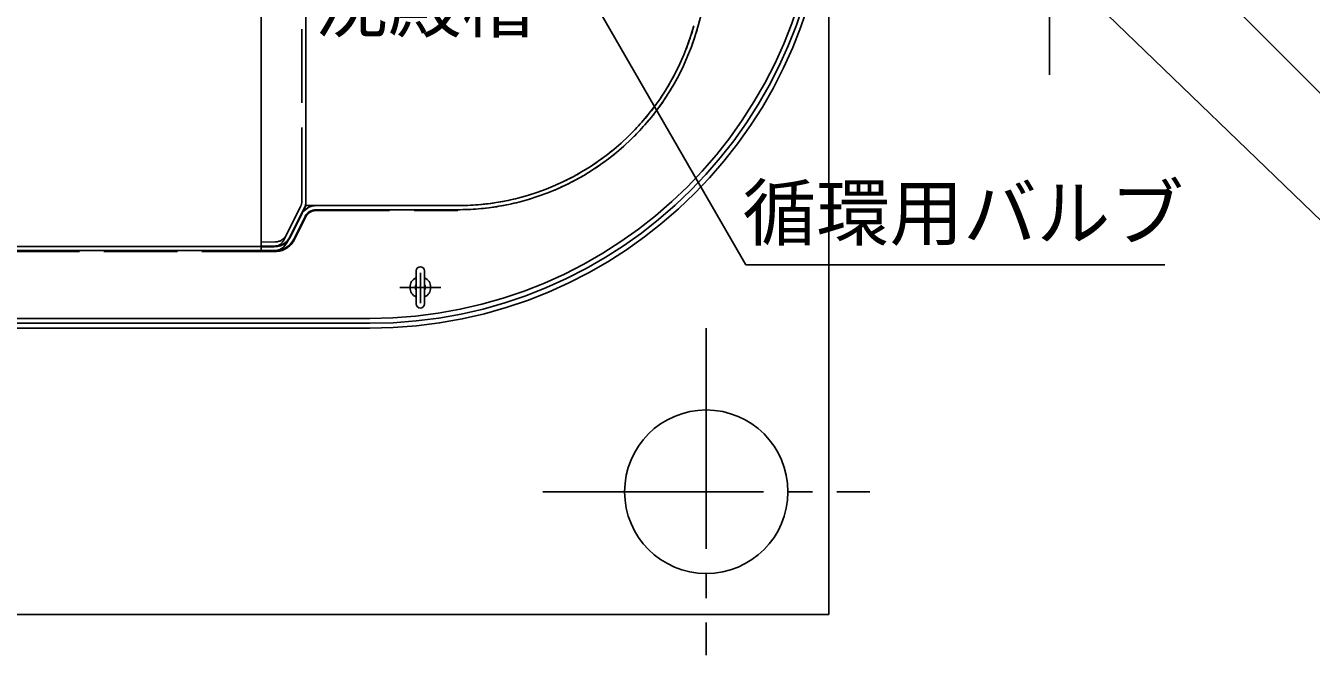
# Model space of a CAD drawing. Units: millimetres, scale not verified. Extents: x -8910 to 8910, y -6308 to 6308.
# Drawn here: x -4257 to -2683, y -464 to 306 of the extents above; entities that cross this region are included whole.
import ezdxf
from ezdxf.enums import TextEntityAlignment as Align

# ---------------------------------------------------------------- set-up
doc = ezdxf.new("R2010")
doc.units = ezdxf.units.MM
doc.header["$LTSCALE"] = 30
for name, pattern in [('CHAIN1', [8, 5, -1, 1, -1]), ('CHAIN2', [12, 9, -1, 1, -1]), ('DASHED3', [4, 3, -1]), ('DOUBLE_CHAIN2', [12.8, 9, -1, 0.6, -0.6, 0.6, -1])]:
    doc.linetypes.add(name, pattern=pattern)
for name, color, linetype, lineweight in [('0-2_空気管', 3, 'Continuous', 25), ('0-4_機器', 2, 'Continuous', 25), ('0-5_文字', 7, 'Continuous', 25), ('0-8_0E', 3, 'Continuous', 25)]:
    doc.layers.add(name, color=color, linetype=linetype, lineweight=lineweight)
doc.styles.add('ＭＳ ゴシック', font='')
doc.styles.get('ＭＳ ゴシック').set_extended_font_data('MS Gothic')

msp = doc.modelspace()

# ---------------------------------------------------------------- linework, layer by layer
at = {"layer": '0-2_空気管'}
for p, q in [((-3968.85, 1542.27), (-3968.85, 30.67)), ((-3913.85, 86.47), (-3913.85, 1486.47)), ((-3936.53, 42.11), (-3915.96, 83.25)), ((-3901.48, 86.47), (-3728.16, 86.47)), ((-3901.48, 81.47), (-3728.16, 81.47)), ((-3933.32, 47.53), (-3919.37, 75.41)), ((-3928.85, 45.29), (-3914.9, 73.18)), ((-4326.48, 36.47), (-3951.21, 36.47)), ((-3968.85, 36.68), (-3950.84, 37.16)), ((-4326.48, 31.47), (-3951.21, 31.47)), ((-3968.85, 30.67), (-3953.89, 31.06)), ((-3778.85, 6.72), (-3778.85, -33.78)), ((-3768.84, 6.72), (-3768.84, -33.78)), ((-3835.85, -51.53), (-5604.75, -51.53)), ((-3835.85, -57.53), (-5604.75, -57.53)), ((-3835.85, -63.53), (-5604.75, -63.53))]:
    msp.add_line(p, q, dxfattribs=at)
at = {"layer": '0-2_空気管', "linetype": 'DASHED3'}
for p, q in [((-3918.84, 92.19), (-3918.84, 1480.75)), ((-3913.85, 86.47), (-3913.85, 281.05)), ((-3920.43, 85.49), (-3941, 44.34)), ((-3901.48, 86.47), (-3728.16, 86.47)), ((-3901.48, 80.47), (-3728.16, 80.47)), ((-3933.32, 47.53), (-3919.37, 75.41)), ((-3914.01, 72.73), (-3927.95, 44.84)), ((-3951.21, 36.47), (-4326.48, 36.47)), ((-3968.85, 41.69), (-3950.97, 42.15)), ((-3954.02, 36.05), (-3968.85, 35.67)), ((-3951.21, 30.47), (-4326.48, 30.47))]:
    msp.add_line(p, q, dxfattribs=at)
at = {"layer": '0-2_空気管', "linetype": 'CHAIN1'}
for p, q in [((-3773.85, -32.68), (-3773.85, 4.31)), ((-3798.84, -13.53), (-3748.85, -13.53))]:
    msp.add_line(p, q, dxfattribs=at)
at = {"layer": '0-2_空気管', "linetype": 'DOUBLE_CHAIN2'}
msp.add_lwpolyline([(-3919.37, 75.41), (-3913.85, 86.47), (-3901.48, 86.47)], dxfattribs=at)
at = {"layer": '0-2_空気管', "linetype": 'DASHED3'}
for centre, radius, start, end in [((-5173.85, 786.47), 1805, 344.534, 0), ((-3728.16, 386.47), 300, 270, 344.534), ((-3728.16, 386.47), 305, 270, 344.534), ((-3933.84, 92.19), 15, 333.436, 0), ((-3901.48, 66.47), 20, 90, 153.435), ((-3901.48, 66.47), 14, 90, 153.435), ((-3951.21, 56.47), 20, 270, 333.435), ((-3951.37, 57.15), 15, 271.5, 333.436), ((-3954.42, 51.05), 15, 271.5, 333.436), ((-3951.21, 56.47), 26, 270, 333.435)]:
    msp.add_arc(centre, radius, start, end, dxfattribs=at)
at = {"layer": '0-2_空気管'}
for centre, radius, start, end in [((-3835.85, 498.47), 556, 270, 0), ((-3835.85, 498.47), 562, 270, 0), ((-3835.85, 498.47), 550, 270, 0), ((-3728.16, 386.47), 300, 270, 344.534), ((-3728.16, 386.47), 305, 270, 344.534), ((-5173.85, 786.47), 1805, 344.534, 344.784), ((-3901.48, 66.47), 20, 90, 153.435), ((-3933.84, 92.19), 20, 333.436, 0), ((-3901.48, 66.47), 15, 90, 153.435), ((-3951.37, 57.15), 20, 271.5, 333.436), ((-3954.42, 51.05), 20, 271.5, 333.436), ((-3951.21, 56.47), 25, 270, 333.435), ((-3773.85, 6.72), 5, 0, 180), ((-3773.85, -13.53), 12.75, 113.089, 246.911), ((-3773.85, -13.53), 6, 146.443, 213.557), ((-3773.85, -13.53), 12.75, 293.089, 66.911), ((-3773.85, -13.53), 6, 326.443, 33.557), ((-3773.85, -33.78), 5, 180, 0)]:
    msp.add_arc(centre, radius, start, end, dxfattribs=at)
at = {"layer": '0-4_機器'}
for p in [(-3273.85, 1986.47), (-6073.84, -413.53)]:
    msp.add_line(p, (-3273.85, -413.53), dxfattribs=at)
at = {"layer": '0-4_機器', "linetype": 'CHAIN2'}
for p, q in [((-3423.85, -63.53), (-3423.85, -463.53)), ((-3623.85, -263.53), (-3223.85, -263.53))]:
    msp.add_line(p, q, dxfattribs=at)
at = {"layer": '0-4_機器'}
msp.add_circle((-3423.85, -263.53), 100, dxfattribs=at)
at = {"layer": '0-5_文字', "color": 3}
for p in [(-3786.64, 726.33), (-2862.6, 13.96)]:
    msp.add_line(p, (-3375.36, 13.96), dxfattribs=at)
at = {"layer": '0-8_0E', "linetype": 'CHAIN1'}
msp.add_line((-3003.82, 246.47), (-3003.82, 1326.47), dxfattribs=at)
at = {"layer": '0-8_0E'}
for p, q in [((-2970.88, 522.56), (-2667.33, 219.01)), ((-2637.89, 35.57), (-3003.82, 388.47))]:
    msp.add_line(p, q, dxfattribs=at)

# ---------------------------------------------------------------- texts
at = {"layer": '0-5_文字', "color": 4, "style": 'ＭＳ ゴシック'}
for s, p in [('沈殿槽', (-3903.19, 279.5)), ('循環用バルブ', (-3379.36, 24.96))]:
    msp.add_text(s, height=65.98, dxfattribs=at).set_placement(p, align=Align.BOTTOM_LEFT)

doc.saveas('drawing.dxf')
